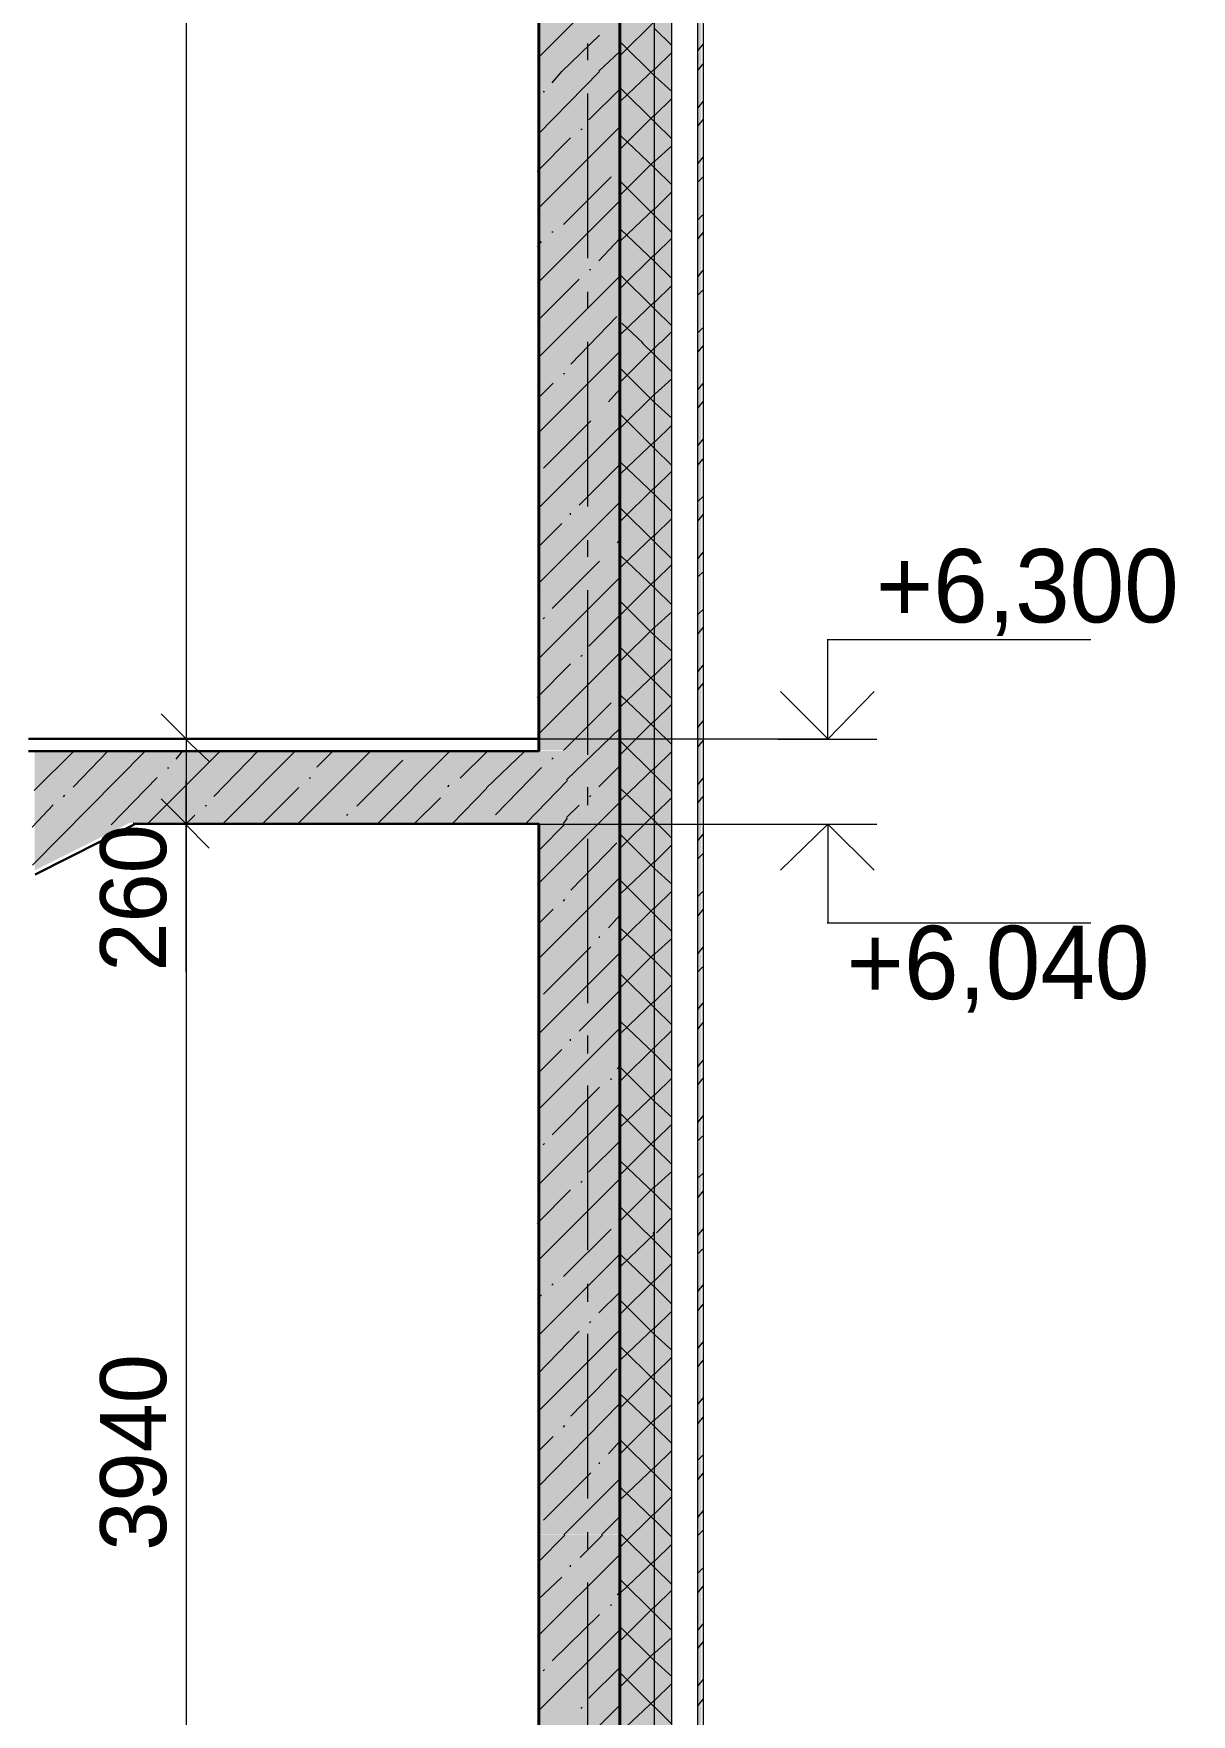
# Model space of a CAD drawing. Header units: millimetres. Extents: x -135211 to 49383, y -8033 to 228499.
# Drawn here: x -1630 to 1884, y 10180 to 15279 of the extents above; entities that cross this region are included whole.
import ezdxf

# ---------------------------------------------------------------- set-up
doc = ezdxf.new("R2010")
doc.units = ezdxf.units.MM
doc.layers.add('PDF _Геометрия', color=7, linetype='Continuous', true_color=0x1d1d1d)
doc.layers.add('PDF _Сплошная заливка', color=7, linetype='Continuous', true_color=0xffffff)
doc.layers.add('PDF _Текст', color=7, linetype='Continuous')

msp = doc.modelspace()

# ---------------------------------------------------------------- hatches: boundary and pattern name
at = {"layer": 'PDF _Сплошная заливка', "transparency": 33554559}
h = msp.add_hatch(color=256, dxfattribs=at)
h.paths.add_polyline_path([(396.5, 7114.7), (396.5, 20661.9), (386.2, 20661.9), (386.2, 7114.7)])
h.paths.add_polyline_path([(396.5, 7017.3), (386.2, 7017.3), (386.2, 6894.6), (396.5, 6894.6)])
for points in [[(-100.6, 13104.5), (-14.1, 13104.5), (-14.1, 12884.4), (-100.6, 12884.4), (-100.6, 10725.5), (146.8, 10725.5), (146.8, 15165), (-100.6, 15165)], [(-263.8, 12884.4), (-263.8, 13100.1), (-1626.6, 13100.1), (-1626.6, 12740.6), (-1339, 12884.4)]]:
    msp.add_hatch(color=256, dxfattribs=at).paths.add_polyline_path(points)
h = msp.add_hatch(color=256, dxfattribs=at)
h.paths.add_polyline_path([(-80645.6, 10962.5), (-80645.6, 10742.4), (-81547.2, 10742.4), (-81547.2, 10382.6), (-81543, 10382.6), (-81543, 10374.1), (-81538.8, 10374.1), (-81538.8, 10365.7), (-81534.5, 10365.7), (-81534.5, 10353), (-81530.3, 10353), (-81530.3, 10344.5), (-81526.1, 10344.5), (-81526.1, 10331.8), (-81521.8, 10331.8), (-81521.8, 10323.3), (-81517.6, 10323.3), (-81517.6, 10310.6), (-81513.4, 10310.6), (-81513.4, 10302.2), (-81509.1, 10302.2), (-81509.1, 10289.5), (-81504.9, 10289.5), (-81504.9, 10281), (-81500.7, 10281), (-81500.7, 10268.3), (-81496.4, 10268.3), (-81496.4, 10259.9), (-81492.2, 10259.9), (-81492.2, 10251.4), (-81488, 10251.4), (-81488, 10238.7), (-81483.7, 10238.7), (-81483.7, 10230.2), (-81479.5, 10230.2), (-81479.5, 10217.5), (-81475.3, 10217.5), (-81475.3, 10209.1), (-81471.1, 10209.1), (-81471.1, 10196.4), (-81466.8, 10196.4), (-81466.8, 10187.9), (-81462.6, 10187.9), (-81462.6, 10175.2), (-81458.4, 10175.2), (-81458.4, 10166.7), (-81454.1, 10166.7), (-81454.1, 10158.3), (-81428.7, 10166.7), (-81420.3, 10171), (-81407.6, 10175.2), (-81399.1, 10179.4), (-81386.4, 10183.7), (-81377.9, 10187.9), (-81365.2, 10192.1), (-81356.8, 10196.4), (-81344.1, 10200.6), (-81335.6, 10204.8), (-81322.9, 10209.1), (-81314.4, 10213.3), (-81301.7, 10217.5), (-81293.3, 10221.8), (-81280.6, 10226), (-81272.1, 10230.2), (-81259.4, 10234.5), (-81250.9, 10238.7), (-81238.2, 10242.9), (-81229.8, 10247.2), (-81217.1, 10251.4), (-81208.6, 10255.6), (-81195.9, 10259.9), (-81187.4, 10264.1), (-81174.7, 10268.3), (-81166.3, 10272.6), (-81153.6, 10276.8), (-81145.1, 10281), (-81132.4, 10285.2), (-81123.9, 10289.5), (-81111.2, 10293.7), (-81102.8, 10297.9), (-81090.1, 10302.2), (-81081.6, 10306.4), (-81068.9, 10310.6), (-81060.4, 10314.9), (-81047.7, 10319.1), (-81039.3, 10323.3), (-81026.6, 10327.6), (-81018.1, 10331.8), (-81005.4, 10336), (-80996.9, 10340.3), (-80984.2, 10344.5), (-80975.8, 10348.7), (-80950.4, 10357.2), (-80941.9, 10361.4), (-80929.2, 10365.7), (-80920.8, 10369.9), (-80908.1, 10374.1), (-80899.6, 10378.4), (-80886.9, 10382.6), (-80878.4, 10386.8), (-80865.7, 10391.1), (-80857.3, 10395.3), (-80844.6, 10399.5), (-80836.1, 10403.8), (-80823.4, 10408), (-80814.9, 10412.2), (-80802.2, 10416.5), (-80793.8, 10420.7), (-80781.1, 10424.9), (-80772.6, 10429.2), (-80759.9, 10433.4), (-80751.4, 10437.6), (-80738.7, 10441.9), (-80730.3, 10446.1), (-80717.6, 10450.3), (-80709.1, 10454.6), (-80696.4, 10458.8), (-80687.9, 10463), (-80675.2, 10467.3), (-80666.8, 10471.5), (-80654.1, 10475.7), (-80645.6, 10480), (-80632.9, 10484.2), (-80624.4, 10488.4), (-80611.7, 10492.7), (-80603.3, 10496.9), (-80590.6, 10501.1), (-80582.1, 10505.4), (-80569.4, 10509.6), (-80560.9, 10513.8), (-80548.2, 10518.1), (-80539.8, 10522.3), (-80527.1, 10526.5), (-80518.6, 10530.8), (-80505.9, 10535), (-80497.4, 10539.2), (-80472, 10547.7), (-80463.6, 10551.9), (-80450.9, 10556.2), (-80442.4, 10560.4), (-80429.7, 10564.6), (-80421.2, 10568.9), (-80408.6, 10573.1), (-80400.1, 10577.3), (-80387.4, 10581.6), (-80378.9, 10585.8), (-80366.2, 10590), (-80357.8, 10594.3), (-80345.1, 10598.5), (-80336.6, 10602.7), (-80323.9, 10607), (-80315.4, 10611.2), (-80302.7, 10615.4), (-80294.3, 10619.7), (-80281.6, 10623.9), (-80273.1, 10628.1), (-80260.4, 10632.4), (-80251.9, 10636.6), (-80239.2, 10640.8), (-80230.8, 10645.1), (-80218.1, 10649.3), (-80209.6, 10653.5), (-80196.9, 10657.8), (-80188.4, 10662), (-80175.7, 10666.2), (-80167.3, 10670.5), (-80154.6, 10674.7), (-80146.1, 10678.9), (-80133.4, 10683.2), (-80124.9, 10687.4), (-80112.2, 10691.6), (-80103.8, 10695.9), (-80091.1, 10700.1), (-80082.6, 10704.3), (-80069.9, 10708.6), (-80061.4, 10712.8), (-80048.7, 10717), (-80040.3, 10721.3), (-80027.6, 10725.5), (-79968.3, 10725.5), (-79968.3, 10962.5)])
h.paths.add_polyline_path([(-5237.7, 7131.6), (-5237.7, 6979.2), (-5538.2, 6979.2), (-5538.2, 6716.8), (-5796.5, 6716.8), (-5796.5, 6475.5), (-5550.9, 6475.5), (-5550.9, 6581.3), (-5538.2, 6585.5), (-4793.2, 6958.1), (-4784.8, 6958.1), (-4784.8, 6966.5), (-4810.2, 6991.9), (-4814.4, 6991.9), (-4814.4, 7000.4), (-4839.8, 7025.8), (-4844, 7025.8), (-4844, 7034.3), (-4869.4, 7059.7), (-4873.7, 7059.7), (-4873.7, 7068.1), (-4899.1, 7093.5), (-4903.3, 7093.5), (-4903.3, 7102), (-4932.9, 7131.6)])
h.paths.add_polyline_path([(-87846.1, 8223.7), (-87846.1, 7863.9), (-88739.2, 7863.9), (-88705.4, 7847), (-88701.1, 7842.8), (-88667.3, 7825.8), (-88663, 7821.6), (-88629.2, 7804.7), (-88624.9, 7800.4), (-88582.6, 7779.3), (-88578.4, 7775), (-88544.5, 7758.1), (-88540.3, 7753.9), (-88506.4, 7736.9), (-88502.2, 7732.7), (-88459.8, 7711.5), (-88455.6, 7707.3), (-88421.8, 7690.4), (-88417.5, 7686.1), (-88383.7, 7669.2), (-88379.4, 7665), (-88337.1, 7643.8), (-88332.9, 7639.6), (-88299, 7622.6), (-88294.8, 7618.4), (-88260.9, 7601.5), (-88256.7, 7597.3), (-88214.3, 7576.1), (-88210.1, 7571.9), (-88176.2, 7554.9), (-88172, 7550.7), (-88138.1, 7533.8), (-88133.9, 7529.5), (-88100, 7512.6), (-88095.8, 7508.4), (-88095.8, 7042.7), (-87596.3, 7042.7), (-87596.3, 7707.3), (-87587.8, 7711.5), (-87579.4, 7720), (-87570.9, 7724.2), (-87558.2, 7736.9), (-87549.7, 7741.2), (-87537, 7753.9), (-87528.6, 7758.1), (-87515.9, 7770.8), (-87507.4, 7775), (-87494.7, 7787.7), (-87486.2, 7792), (-87473.5, 7804.7), (-87465.1, 7808.9), (-87452.4, 7821.6), (-87443.9, 7825.8), (-87431.2, 7838.5), (-87422.7, 7842.8), (-87410, 7855.5), (-87401.6, 7859.7), (-87388.9, 7872.4), (-87380.4, 7876.6), (-87367.7, 7889.3), (-87359.3, 7893.6), (-87346.6, 7906.3), (-87338.1, 7910.5), (-87325.4, 7923.2), (-87316.9, 7927.4), (-87304.2, 7940.1), (-87295.8, 7944.4), (-87283.1, 7957.1), (-87274.6, 7961.3), (-87261.9, 7974), (-87253.4, 7978.2), (-87240.7, 7990.9), (-87232.3, 7995.2), (-87219.6, 8007.9), (-87211.1, 8012.1), (-87198.4, 8024.8), (-87189.9, 8029), (-87177.2, 8041.7), (-87168.8, 8046), (-87156.1, 8058.7), (-87147.6, 8062.9), (-87134.9, 8075.6), (-87126.4, 8079.8), (-87113.7, 8092.5), (-87105.3, 8096.8), (-87092.6, 8109.5), (-87084.1, 8113.7), (-87071.4, 8126.4), (-87062.9, 8130.6), (-87050.2, 8143.3), (-87041.8, 8147.5), (-87029.1, 8160.2), (-87020.6, 8164.5), (-87007.9, 8177.2), (-86999.4, 8181.4), (-86986.7, 8194.1), (-86978.3, 8198.3), (-86965.6, 8211), (-86957.1, 8215.3), (-86948.6, 8223.7)])
h.paths.add_polyline_path([(-263.8, 5616.2), (-263.8, 5396.1), (-14.1, 5396.1), (-14.1, 5616.2)])
h.paths.add_polyline_path([(-83346.3, 10022.8), (-83346.3, 9663), (-84247.9, 9663), (-84247.9, 9303.2), (-84243.7, 9303.2), (-84243.7, 9294.7), (-84239.5, 9294.7), (-84239.5, 9286.2), (-84235.2, 9286.2), (-84235.2, 9273.5), (-84231, 9273.5), (-84231, 9265.1), (-84226.8, 9265.1), (-84226.8, 9252.4), (-84222.5, 9252.4), (-84222.5, 9243.9), (-84218.3, 9243.9), (-84218.3, 9231.2), (-84214.1, 9231.2), (-84214.1, 9222.7), (-84209.8, 9222.7), (-84209.8, 9210.1), (-84205.6, 9210.1), (-84205.6, 9201.6), (-84201.4, 9201.6), (-84201.4, 9188.9), (-84197.1, 9188.9), (-84197.1, 9180.4), (-84192.9, 9180.4), (-84192.9, 9172), (-84188.7, 9172), (-84188.7, 9159.3), (-84184.4, 9159.3), (-84184.4, 9150.8), (-84180.2, 9150.8), (-84180.2, 9138.1), (-84176, 9138.1), (-84176, 9129.6), (-84171.7, 9129.6), (-84171.7, 9116.9), (-84167.5, 9116.9), (-84167.5, 9108.5), (-84163.3, 9108.5), (-84163.3, 9095.8), (-84159.1, 9095.8), (-84159.1, 9087.3), (-84154.8, 9087.3), (-84154.8, 9078.8), (-84142.1, 9083.1), (-84133.7, 9087.3), (-84121, 9091.5), (-84112.5, 9095.8), (-84099.8, 9100), (-84091.3, 9104.2), (-84078.6, 9108.5), (-84070.2, 9112.7), (-84057.5, 9116.9), (-84049, 9121.2), (-84036.3, 9125.4), (-84027.8, 9129.6), (-84015.1, 9133.9), (-84006.7, 9138.1), (-83994, 9142.3), (-83985.5, 9146.6), (-83972.8, 9150.8), (-83964.3, 9155), (-83951.6, 9159.3), (-83943.2, 9163.5), (-83930.5, 9167.7), (-83922, 9172), (-83909.3, 9176.2), (-83900.8, 9180.4), (-83888.1, 9184.7), (-83879.7, 9188.9), (-83867, 9193.1), (-83858.5, 9197.4), (-83845.8, 9201.6), (-83837.3, 9205.8), (-83824.6, 9210.1), (-83816.2, 9214.3), (-83803.5, 9218.5), (-83795, 9222.7), (-83782.3, 9227), (-83765.4, 9235.4), (-83752.7, 9239.7), (-83744.2, 9243.9), (-83731.5, 9248.1), (-83723, 9252.4), (-83710.3, 9256.6), (-83701.9, 9260.8), (-83689.2, 9265.1), (-83680.7, 9269.3), (-83668, 9273.5), (-83659.5, 9277.8), (-83646.8, 9282), (-83638.4, 9286.2), (-83625.7, 9290.5), (-83617.2, 9294.7), (-83604.5, 9298.9), (-83596.1, 9303.2), (-83583.4, 9307.4), (-83574.9, 9311.6), (-83562.2, 9315.9), (-83553.7, 9320.1), (-83541, 9324.3), (-83532.6, 9328.6), (-83519.9, 9332.8), (-83511.4, 9337), (-83498.7, 9341.3), (-83490.2, 9345.5), (-83477.5, 9349.7), (-83469.1, 9354), (-83456.4, 9358.2), (-83447.9, 9362.4), (-83435.2, 9366.7), (-83426.7, 9370.9), (-83414, 9375.1), (-83405.6, 9379.4), (-83397.1, 9379.4), (-83397.1, 8846), (-82897.6, 8846), (-82897.6, 9582.6), (-82872.2, 9591), (-82863.7, 9595.3), (-82851, 9599.5), (-82842.6, 9603.7), (-82829.9, 9608), (-82821.4, 9612.2), (-82808.7, 9616.4), (-82800.2, 9620.7), (-82787.5, 9624.9), (-82779.1, 9629.1), (-82766.4, 9633.4), (-82757.9, 9637.6), (-82745.2, 9641.8), (-82736.7, 9646.1), (-82724, 9650.3), (-82715.6, 9654.5), (-82702.9, 9658.8), (-82694.4, 9663), (-82681.7, 9667.2), (-82673.2, 9671.5), (-82660.5, 9675.7), (-82652.1, 9679.9), (-82639.4, 9684.2), (-82630.9, 9688.4), (-82618.2, 9692.6), (-82609.7, 9696.9), (-82597, 9701.1), (-82588.6, 9705.3), (-82575.9, 9709.6), (-82567.4, 9713.8), (-82554.7, 9718), (-82546.3, 9722.3), (-82533.6, 9726.5), (-82525.1, 9730.7), (-82512.4, 9735), (-82503.9, 9739.2), (-82491.2, 9743.4), (-82482.8, 9747.6), (-82470.1, 9751.9), (-82461.6, 9756.1), (-82448.9, 9760.3), (-82440.4, 9764.6), (-82427.7, 9768.8), (-82419.3, 9773), (-82406.6, 9777.3), (-82398.1, 9781.5), (-82385.4, 9785.7), (-82376.9, 9790), (-82364.2, 9794.2), (-82355.8, 9794.2), (-82355.8, 9806.9), (-82360, 9806.9), (-82360, 9819.6), (-82364.2, 9819.6), (-82364.2, 9828.1), (-82368.5, 9828.1), (-82368.5, 9840.8), (-82372.7, 9840.8), (-82372.7, 9849.2), (-82376.9, 9849.2), (-82376.9, 9861.9), (-82381.2, 9861.9), (-82381.2, 9870.4), (-82385.4, 9870.4), (-82385.4, 9883.1), (-82389.6, 9883.1), (-82389.6, 9895.8), (-82393.9, 9895.8), (-82393.9, 9904.3), (-82398.1, 9904.3), (-82398.1, 9917), (-82402.3, 9917), (-82402.3, 9925.4), (-82406.6, 9925.4), (-82406.6, 9938.1), (-82410.8, 9938.1), (-82410.8, 9946.6), (-82415, 9946.6), (-82415, 9959.3), (-82419.3, 9959.3), (-82419.3, 9972), (-82423.5, 9972), (-82423.5, 9980.5), (-82427.7, 9980.5), (-82427.7, 9993.2), (-82432, 9993.2), (-82432, 10001.6), (-82436.2, 10001.6), (-82436.2, 10014.3), (-82440.4, 10014.3), (-82440.4, 10022.8)])
h.paths.add_polyline_path([(-4568.9, 3770.6), (-4568.9, 3601.2), (-4848.3, 3601.2), (-4848.3, 3279.5), (-4602.7, 3279.5), (-4602.7, 3385.3), (-4577.3, 3398), (-4573.1, 3402.3), (-4556.2, 3410.7), (-4551.9, 3415), (-4535, 3423.4), (-4530.8, 3427.7), (-4513.8, 3436.1), (-4509.6, 3440.4), (-4492.7, 3448.8), (-4488.4, 3453.1), (-4471.5, 3461.5), (-4467.3, 3465.8), (-4450.3, 3474.2), (-4446.1, 3478.5), (-4429.2, 3486.9), (-4424.9, 3491.2), (-4408, 3499.6), (-4403.8, 3503.9), (-4386.8, 3512.3), (-4382.6, 3516.6), (-4365.7, 3525), (-4361.5, 3529.3), (-4344.5, 3537.7), (-4340.3, 3542), (-4323.4, 3550.4), (-4319.1, 3554.7), (-4302.2, 3563.1), (-4298, 3567.4), (-4281, 3575.8), (-4276.8, 3580.1), (-4259.9, 3588.5), (-4255.6, 3592.8), (-4238.7, 3601.2), (-4234.5, 3605.5), (-4217.5, 3613.9), (-4213.3, 3618.2), (-4196.4, 3626.6), (-4192.1, 3630.9), (-4175.2, 3639.3), (-4171, 3647.8), (-4192.1, 3669), (-4196.4, 3669), (-4196.4, 3677.4), (-4221.8, 3702.8), (-4226, 3702.8), (-4226, 3711.3), (-4251.4, 3736.7), (-4255.6, 3736.7), (-4255.6, 3745.2), (-4281, 3770.6)])
h.paths.add_polyline_path([(-5237.7, 11330.8), (-5237.7, 11178.4), (-5538.2, 11178.4), (-5538.2, 10962.5), (-5796.5, 10962.5), (-5796.5, 10725.5), (-5550.9, 10725.5), (-5550.9, 10780.5), (-5538.2, 10784.8), (-4793.2, 11157.3), (-4784.8, 11157.3), (-4784.8, 11165.7), (-4810.2, 11191.1), (-4814.4, 11191.1), (-4814.4, 11199.6), (-4839.8, 11225), (-4844, 11225), (-4844, 11233.5), (-4869.4, 11258.9), (-4873.7, 11258.9), (-4873.7, 11267.3), (-4899.1, 11292.7), (-4903.3, 11292.7), (-4903.3, 11301.2), (-4932.9, 11330.8)])
h.paths.add_polyline_path([(-79807.5, 6149.5), (-79807.5, 5772.8), (-79557.7, 5772.8), (-79557.7, 6149.5)])
h.paths.add_polyline_path([(-14.1, 12884.4), (-14.1, 13102), (-263.8, 13102), (-263.8, 12884.4)])
h.paths.add_polyline_path([(-263.8, 8905.3), (-263.8, 8685.1), (-14.1, 8685.1), (-14.1, 8905.3)])
h.paths.add_polyline_path([(-90546.8, 6716.8), (-90913.4, 6716.8), (-90913.4, 6475.5), (-90673.7, 6479.7), (-90661, 6484), (-90652.6, 6488.2), (-90639.9, 6492.4), (-90631.4, 6496.7), (-90618.7, 6500.9), (-90610.2, 6505.1), (-90597.5, 6509.4), (-90589.1, 6513.6), (-90576.4, 6517.8), (-90567.9, 6522.1), (-90555.2, 6526.3), (-90546.8, 6530.5), (-90534.1, 6534.7), (-90525.6, 6539), (-90512.9, 6543.2), (-90504.4, 6547.4), (-90491.7, 6551.7), (-90483.3, 6555.9), (-90470.6, 6560.1), (-90462.1, 6564.4), (-90449.4, 6568.6), (-90440.9, 6572.8), (-90428.2, 6577.1), (-90419.8, 6581.3), (-90407.1, 6585.5), (-90398.6, 6589.8), (-90385.9, 6594), (-90377.4, 6598.2), (-90364.7, 6602.5), (-90356.3, 6606.7), (-90343.6, 6610.9), (-90335.1, 6615.2), (-90322.4, 6619.4), (-90313.9, 6623.6), (-90301.2, 6627.9), (-90292.8, 6632.1), (-90280.1, 6636.3), (-90271.6, 6640.6), (-90258.9, 6644.8), (-90250.4, 6649), (-90237.7, 6653.3), (-90229.3, 6657.5), (-90216.6, 6661.7), (-90208.1, 6666), (-90195.4, 6670.2), (-90186.9, 6674.4), (-90174.2, 6678.7), (-90165.8, 6682.9), (-90153.1, 6687.1), (-90144.6, 6691.4), (-90131.9, 6695.6), (-90123.4, 6699.8), (-90110.7, 6704.1), (-90102.3, 6708.3), (-90089.6, 6712.5), (-90081.1, 6716.8), (-90068.4, 6721), (-90059.9, 6725.2), (-90047.3, 6729.5), (-90038.8, 6733.7), (-90026.1, 6737.9), (-90017.6, 6742.2), (-90004.9, 6746.4), (-89996.5, 6750.6), (-89983.8, 6754.9), (-89975.3, 6759.1), (-89962.6, 6763.3), (-89954.1, 6767.6), (-89941.4, 6771.8), (-89933, 6776), (-89920.3, 6780.3), (-89911.8, 6784.5), (-89899.1, 6788.7), (-89890.6, 6788.7), (-89890.6, 6797.2), (-89894.9, 6797.2), (-89894.9, 6805.7), (-89899.1, 6805.7), (-89899.1, 6814.1), (-89903.3, 6818.4), (-89907.6, 6818.4), (-89907.6, 6826.8), (-89911.8, 6826.8), (-89911.8, 6835.3), (-89916, 6839.5), (-89920.3, 6839.5), (-89920.3, 6848), (-89924.5, 6848), (-89924.5, 6856.5), (-89928.7, 6856.5), (-89928.7, 6864.9), (-89933, 6869.2), (-89937.2, 6869.2), (-89937.2, 6877.6), (-89941.4, 6877.6), (-89941.4, 6886.1), (-89945.7, 6890.3), (-89949.9, 6890.3), (-89949.9, 6898.8), (-89954.1, 6898.8), (-89954.1, 6907.3), (-89958.4, 6907.3), (-89958.4, 6915.7), (-89962.6, 6920), (-89966.8, 6920), (-89966.8, 6928.4), (-89971.1, 6928.4), (-89971.1, 6936.9), (-89975.3, 6941.1), (-89979.5, 6941.1), (-89979.5, 6949.6), (-89983.8, 6949.6), (-89983.8, 6958.1), (-89988, 6958.1), (-89988, 6966.5), (-89992.2, 6970.8), (-89996.5, 6970.8), (-89996.5, 6979.2), (-90000.7, 6979.2), (-90000.7, 6987.7), (-90004.9, 6991.9), (-90009.2, 6991.9), (-90009.2, 7000.4), (-90013.4, 7000.4), (-90013.4, 7008.9), (-90017.6, 7008.9), (-90017.6, 7017.3), (-90021.9, 7021.6), (-90026.1, 7021.6), (-90026.1, 7030), (-90030.3, 7030), (-90030.3, 7038.5), (-90034.6, 7042.7), (-90038.8, 7042.7), (-90038.8, 7051.2), (-90043, 7051.2), (-90043, 7059.7), (-90047.3, 7059.7), (-90047.3, 7068.1), (-90051.5, 7072.3), (-90055.7, 7072.3), (-90055.7, 7080.8), (-90059.9, 7080.8), (-90059.9, 7089.3), (-90064.2, 7093.5), (-90068.4, 7093.5), (-90068.4, 7102), (-90072.6, 7102), (-90072.6, 7110.4), (-90076.9, 7110.4), (-90076.9, 7118.9), (-90081.1, 7123.1), (-90085.3, 7123.1), (-90085.3, 7131.6), (-90089.6, 7131.6), (-90089.6, 7140.1), (-90093.8, 7144.3), (-90546.8, 7144.3)])
h = msp.add_hatch(color=256, dxfattribs=at)
h.paths.add_polyline_path([(-100.6, 8905.3), (-14.1, 8905.3), (-14.1, 8685.1), (-100.6, 8685.1), (-100.6, 7114.7), (146.8, 7114.7), (146.8, 10724.4), (-100.6, 10724.4)])
h.paths.add_polyline_path([(146.8, 7017.3), (-100.6, 7017.3), (-100.6, 6475.5), (146.8, 6475.5)])

# ---------------------------------------------------------------- linework, layer by layer
at = {"layer": 'PDF _Геометрия', "color": 7, "lineweight": 9}
for points in [[(385.9, 7111.4), (385.9, 20662.1), (114.6, 20662.1)], [(403.4, 7111.1), (403.4, 20661.9), (386.2, 20661.9)], [(149, 20562.2), (149, 18543), (149, 15842.3), (149, 14343.7)], [(152.7, 7242.9), (254.3, 7242.9), (254.3, 10142.7), (254.3, 11641.2), (254.3, 14342.1), (254.3, 15840.6), (254.3, 18541.4), (254.3, 20560.7), (152.7, 20560.7)], [(256.1, 7241.9), (306.9, 7241.9), (306.9, 10141.7), (306.9, 11640.3), (306.9, 14341.1), (306.9, 15839.8), (306.9, 18540.6), (306.9, 20559.9), (256.1, 20559.9)], [(305.6, 7242.7), (385.9, 7242.7), (385.9, 10142.4), (305.6, 10142.4), (385.9, 10142.4), (385.9, 11641), (385.9, 14341.8), (385.9, 15840.5), (385.9, 18541.3), (385.9, 20560.5), (305.6, 20560.5)], [(-1167.1, 19480.8), (-1167.1, 19121), (-1167.1, 13139.3), (-1167.1, 12881.1), (-1167.1, 8939.9), (-1167.1, 8681.7), (-1167.1, 5650.6), (-1167.1, 5392.4), (-1167.1, 3322.4)], [(52.5, 15198.5), (52.5, 15249.2)], [(52.5, 14597.3), (52.5, 15096.9)], [(52.5, 14444.9), (52.5, 14495.7)], [(52.5, 13843.8), (52.5, 14343.3)], [(52.5, 13691.4), (52.5, 13742.3)], [(52.5, 13090.4), (52.5, 13589.9)], [(-595.3, 13139.1), (780.7, 13139.1), (780.7, 13439.6)], [(778.7, 13440.4), (1579.1, 13440.4)], [(-1167.1, 13139.3), (-1285.4, 13139.3)], [(-1168, 13139.6), (-1061.8, 13139.6)], [(-910, 13139.9), (-596.8, 13139.9)], [(629.5, 13138.6), (929.9, 13138.6)], [(-1167.1, 12432.3), (-1167.1, 12876.8), (-1167.1, 13012.3)], [(52.5, 12938), (52.5, 12993)], [(-1167.1, 12881.1), (-1285.4, 12881.1)], [(-1168, 12881.3), (-1061.8, 12881.3)], [(-701.9, 12883.3), (-210.8, 12883.3)], [(-205.7, 12880.8), (780.7, 12880.8), (780.7, 12580.3)], [(629.5, 12880.3), (929.9, 12880.3)], [(52.5, 12336.8), (52.5, 12836.3)], [(778.7, 12581.1), (1579.1, 12581.1)], [(52.5, 12184.4), (52.5, 12239.4)], [(52.5, 11587.5), (52.5, 12087.1)], [(149, 11643), (149, 10144.4), (149, 7244.8), (149, 7113.6)], [(52.5, 11430.9), (52.5, 11486)], [(52.5, 10834.1), (52.5, 11333.6)], [(52.5, 10681.7), (52.5, 10732.5)], [(52.5, 10080.6), (52.5, 10580.1)]]:
    msp.add_lwpolyline(points, dxfattribs=at)
at = {"layer": 'PDF _Геометрия', "color": 7, "lineweight": 40}
for points in [[(149, 11643), (149, 14343.7), (149, 15165), (149, 19122.9), (149, 19364.2), (149, 20562.2), (-100.6, 20562.2)], [(-2298.3, 19121.2), (-96.7, 19121.2), (-96.7, 15163.1), (-96.7, 13101.5)], [(149, 14343.7), (149, 11643), (149, 10724.4), (149, 7113.6)], [(-96.7, 12881.4), (-96.7, 10722.4), (-96.7, 8902.1)]]:
    msp.add_lwpolyline(points, dxfattribs=at)
at = {"layer": 'PDF _Геометрия', "lineweight": 9}
for points in [[(-100.6, 15203.1), (149, 15452.9)], [(152.7, 15214.1), (254.3, 15315.7)], [(-26.9, 15164), (87.6, 15274.1)], [(254.3, 15150.6), (152.7, 15252.2)], [(306.9, 15242.9), (256.1, 15293.7)], [(386.2, 15226.3), (403.4, 15247.5)], [(85.2, 15165), (149, 15224.3)], [(256.1, 15170.9), (306.9, 15221.7)], [(-98.9, 14973.5), (87.6, 15164)], [(-55.9, 15130), (-26.5, 15163.9)], [(152.7, 15074.4), (254.3, 15171.7)], [(306.9, 15103.2), (256.1, 15149.8)], [(386.2, 15167), (403.4, 15188.2)], [(-83.2, 15103.6), (-79.1, 15103.6)], [(55.7, 15016.8), (149, 15110)], [(254.3, 15010.9), (152.7, 15112.5)], [(256.1, 15031.2), (306.9, 15082)], [(386.2, 15052.8), (403.4, 15073.9)], [(-100.6, 14745.9), (149, 14995.7)], [(152.7, 14930.4), (254.3, 15032)], [(306.9, 14959.2), (256.1, 15010)], [(386.2, 14997.7), (403.4, 15018.9)], [(-101.5, 14860.7), (-0.2, 14962.2)], [(30.8, 14989.4), (34.9, 14989.4)], [(254.3, 14871.2), (152.7, 14968.6)], [(152.7, 14790.8), (254.3, 14892.4)], [(256.1, 14891.5), (306.9, 14938.1)], [(386.2, 14883.4), (403.4, 14904.6)], [(-21.3, 14700.1), (122.7, 14844.1)], [(144.9, 14875.2), (149, 14875.2)], [(306.9, 14819.6), (256.1, 14870.4)], [(386.2, 14828.4), (403.4, 14845.3)], [(254.3, 14727.3), (152.7, 14828.8)], [(256.1, 14747.6), (306.9, 14798.4)], [(-100.6, 14521.6), (149, 14771.3)], [(152.7, 14651.1), (254.3, 14748.4)], [(306.9, 14675.6), (256.1, 14726.4)], [(386.2, 14714.1), (403.4, 14731)], [(-101, 14631.5), (-87.9, 14648.4)], [(-56.9, 14677.5), (-52.8, 14677.5)], [(85.2, 14589.2), (149, 14657)], [(254.3, 14587.5), (152.7, 14685)], [(256.1, 14607.8), (306.9, 14658.7)], [(386.2, 14654.8), (403.4, 14676)], [(152.7, 14507.1), (254.3, 14608.7)], [(306.9, 14535.9), (256.1, 14586.7)], [(-100.6, 14293), (149, 14542.7)], [(-100.6, 14407.3), (26.1, 14534.3)], [(57.2, 14563.4), (61.2, 14563.4)], [(254.3, 14443.7), (152.7, 14545.2)], [(386.2, 14540.6), (403.4, 14561.7)], [(256.1, 14463.9), (306.9, 14514.7)], [(386.2, 14485.5), (403.4, 14502.4)], [(152.7, 14367.4), (254.3, 14464.8)], [(306.9, 14392), (256.1, 14442.8)], [(0.3, 14276.2), (140.2, 14420.1)], [(219.2, 14340.6), (155.3, 14399.9)], [(386.2, 14371.2), (403.4, 14388.2)], [(254.3, 14303.9), (215.8, 14342.1)], [(254.6, 14324.9), (271.8, 14341.7)], [(273.3, 14341.1), (306.9, 14375.1)], [(386.2, 14311.9), (403.4, 14333.1)], [(-100.6, 14064.4), (149, 14314.1)], [(152.7, 14223.5), (254.3, 14325.1)], [(306.9, 14252.3), (256.1, 14303.1)], [(-21.8, 14247.5), (-17.7, 14247.5)], [(254.3, 14160), (152.7, 14261.6)], [(256.1, 14184.5), (306.9, 14231.1)], [(-95.3, 14176), (-52.8, 14218.3)], [(115.4, 14161.7), (149, 14199.8)], [(152.7, 14083.8), (254.3, 14185.4)], [(386.2, 14197.7), (403.4, 14218.8)], [(87.6, 14135.4), (87.6, 14135.4)], [(306.9, 14112.6), (256.1, 14159.1)], [(386.2, 14142.6), (403.4, 14163.7)], [(-100.6, 13835.8), (149, 14085.5)], [(-82.7, 13960.2), (61.2, 14104.2)], [(254.3, 14020.3), (152.7, 14121.9)], [(256.1, 14040.6), (306.9, 14091.4)], [(152.7, 13944.1), (254.3, 14041.5)], [(386.2, 14028.3), (403.4, 14049.5)], [(254.3, 13880.6), (152.7, 13977.9)], [(306.9, 13968.6), (256.1, 14019.5)], [(386.2, 13969.1), (403.4, 13990.2)], [(26.3, 13848.5), (149, 13971.2)], [(256.1, 13901), (306.9, 13951.7)], [(152.7, 13800.2), (254.3, 13901.8)], [(306.9, 13829), (256.1, 13879.7)], [(386.2, 13859), (403.4, 13875.9)], [(-100.6, 13607.2), (149, 13856.9)], [(-0.2, 13819.3), (-0.2, 13823.5)], [(254.3, 13736.7), (152.7, 13838.3)], [(386.2, 13799.7), (403.4, 13820.9)], [(-98.4, 13720.4), (-26.5, 13792.3)], [(256.1, 13757), (306.9, 13807.8)], [(140.8, 13734.2), (149, 13742.6)], [(152.7, 13660.5), (254.3, 13757.9)], [(306.9, 13685), (256.1, 13735.8)], [(-56.4, 13534.3), (87.6, 13678.2)], [(122.7, 13705.3), (122.7, 13705.3)], [(254.3, 13597), (152.7, 13694.3)], [(256.1, 13617.3), (306.9, 13668.1)], [(386.2, 13685.4), (403.4, 13706.6)], [(-100.6, 13378.5), (149, 13628.3)], [(152.7, 13516.6), (254.3, 13618.2)], [(386.2, 13630.4), (403.4, 13647.3)], [(306.9, 13545.3), (256.1, 13596.1)], [(55.7, 13420.9), (149, 13514)], [(254.3, 13453), (152.7, 13554.6)], [(256.1, 13477.6), (306.9, 13524.2)], [(386.2, 13516.1), (403.4, 13533)], [(-83.2, 13503.4), (-79.1, 13507.6)], [(152.7, 13376.9), (254.3, 13478.5)], [(386.2, 13456.8), (403.4, 13478)], [(254.3, 13313.3), (152.7, 13415)], [(306.9, 13405.6), (256.1, 13452.2)], [(-101.5, 13264.8), (-0.2, 13366.4)], [(-100.6, 13150), (149, 13399.7)], [(30.8, 13389.2), (34.9, 13393.4)], [(256.1, 13333.6), (306.9, 13384.4)], [(386.2, 13342.5), (403.4, 13363.7)], [(152.7, 13237.2), (254.3, 13334.5)], [(306.9, 13261.7), (256.1, 13312.5)], [(144.9, 13279.2), (149, 13279.2)], [(254.3, 13173.7), (152.7, 13271)], [(386.2, 13287.5), (403.4, 13308.6)], [(-21.3, 13104.1), (122.7, 13248)], [(256.1, 13194), (306.9, 13244.8)], [(-12.2, 13014.6), (149, 13171.1)], [(152.7, 13093.2), (254.3, 13194.9)], [(306.9, 13122), (256.1, 13172.8)], [(386.2, 13173.2), (403.4, 13194.4)], [(254.3, 13029.7), (152.7, 13131.3)], [(386.2, 13113.9), (403.4, 13135.1)], [(-1633.1, 12756.2), (-1290, 13103.3)], [(-1628.1, 12982.4), (-1509.3, 13100.9)], [(-1509.9, 12993.1), (-1404, 13103.1)], [(-1282.4, 12883.4), (-1061.8, 13103.5)], [(-1197, 13078), (-1175.9, 13103.4)], [(-1083.3, 12963.9), (-947.8, 13103.6)], [(-1053.8, 12883.6), (-833.7, 13103.7)], [(-826, 12883.8), (-605.6, 13104)], [(-770, 13053), (-719.6, 13103.8)], [(-649.1, 12935.2), (-509.1, 13074.9)], [(-588.7, 12879.8), (-368.7, 13100)], [(-335.4, 13019.7), (-254.6, 13100.1)], [(-254.9, 12990.1), (-140.6, 13100.3)], [(-56.9, 13077.4), (-52.8, 13081.6)], [(85.2, 12993.4), (149, 13056.9)], [(256.1, 13050), (306.9, 13100.8)], [(-1394.9, 12878.3), (-1254.9, 13022.3)], [(-1223.8, 13051.3), (-1219.8, 13051.3)], [(-793.9, 13020.5), (-789.8, 13020.5)], [(-227.6, 12908.7), (-87.9, 13052.6)], [(-135.6, 12881.9), (-9, 13013.1)], [(152.7, 12953.6), (254.3, 13050.9)], [(306.9, 12978.1), (256.1, 13028.8)], [(386.2, 12999.6), (403.4, 13020.7)], [(-1539.7, 12963.7), (-1535.6, 12967.9)], [(-935.4, 12881.4), (-824.9, 12991.5)], [(-475.7, 12880.3), (-395, 12960.7)], [(-372.8, 12993.9), (-368.7, 12998.2)], [(-360.7, 12880), (-254.6, 12990)], [(57.2, 12963.2), (61.2, 12967.4)], [(254.3, 12890), (152.7, 12987.4)], [(256.1, 12910.3), (306.9, 12961.1)], [(386.2, 12944.6), (403.4, 12965.7)], [(-1634.5, 12871.1), (-1570.7, 12938.9)], [(-1165.9, 12882.7), (-1140.8, 12908.1)], [(-1109.8, 12937.1), (-1105.7, 12937.1)], [(-679.8, 12906.4), (-675.8, 12910.6)], [(-100.6, 12697), (149, 12946.8)], [(-12.3, 12900.2), (26.1, 12938.4)], [(152.7, 12809.6), (254.3, 12911.2)], [(-1421.6, 12851.7), (-1421.6, 12851.7)], [(-93.7, 12803.9), (-17.7, 12880)], [(-22, 12881.9), (-9, 12898.8)], [(306.9, 12838.3), (256.1, 12889.2)], [(386.2, 12830.2), (403.4, 12851.5)], [(-1447.9, 12820.5), (-1447.9, 12820.5)], [(0.3, 12680.3), (140.2, 12824.2)], [(254.3, 12746.1), (152.7, 12847.7)], [(256.1, 12766.4), (306.9, 12817.2)], [(152.7, 12669.9), (254.3, 12767.3)], [(386.2, 12775.2), (403.4, 12792.2)], [(-100.6, 12468.4), (149, 12718.2)], [(254.3, 12606.4), (152.7, 12708)], [(306.9, 12698.7), (256.1, 12745.2)], [(-21.8, 12647.2), (-17.7, 12651.5)], [(256.1, 12626.7), (306.9, 12677.5)], [(386.2, 12661), (403.4, 12677.9)], [(-95.3, 12580), (-52.8, 12622.4)], [(115.4, 12565.8), (149, 12603.9)], [(152.7, 12526), (254.3, 12627.5)], [(306.9, 12554.8), (256.1, 12605.5)], [(386.2, 12601.7), (403.4, 12622.9)], [(254.3, 12466.7), (152.7, 12564.1)], [(-82.7, 12364.3), (61.2, 12508.2)], [(87.6, 12535.2), (87.6, 12539.4)], [(256.1, 12487), (306.9, 12533.5)], [(386.2, 12487.4), (403.4, 12508.6)], [(-100.6, 12239.9), (149, 12489.6)], [(152.7, 12386.2), (254.3, 12487.8)], [(306.9, 12415), (256.1, 12465.8)], [(386.2, 12432.4), (403.4, 12449.3)], [(254.3, 12322.8), (152.7, 12424.4)], [(256.1, 12343.1), (306.9, 12393.9)], [(26.3, 12252.5), (149, 12375.3)], [(152.7, 12246.5), (254.3, 12343.9)], [(306.9, 12271.1), (256.1, 12321.9)], [(386.2, 12318.1), (403.4, 12339.2)], [(-100.6, 12011.3), (149, 12261.1)], [(254.3, 12183.1), (152.7, 12280.4)], [(256.1, 12203.4), (306.9, 12254.1)], [(386.2, 12258.8), (403.4, 12280)], [(-98.4, 12124.5), (-26.5, 12196.5)], [(-0.2, 12223.4), (-0.2, 12227.6)], [(152.7, 12102.6), (254.3, 12204.2)], [(140.8, 12138.2), (149, 12146.8)], [(254.3, 12039.1), (152.7, 12140.8)], [(306.9, 12131.4), (256.1, 12182.2)], [(386.2, 12144.5), (403.4, 12165.6)], [(122.7, 12105.1), (122.7, 12109.2)], [(256.1, 12059.4), (306.9, 12110.2)], [(386.2, 12089.5), (403.4, 12110.6)], [(-56.4, 11938.3), (87.6, 12082.2)], [(152.7, 11962.9), (254.3, 12060.3)], [(306.9, 11991.7), (256.1, 12038.2)], [(-100.6, 11782.7), (149, 12032.5)], [(254.3, 11899.5), (152.7, 12001.1)], [(386.2, 11975.1), (403.4, 11996.4)], [(256.1, 11919.7), (306.9, 11970.6)], [(386.2, 11920.1), (403.4, 11937.1)], [(-83.2, 11907.4), (-79.1, 11911.7)], [(55.7, 11825.1), (149, 11918.2)], [(152.7, 11819), (254.3, 11920.6)], [(306.9, 11847.8), (256.1, 11898.6)], [(254.3, 11759.8), (152.7, 11857.1)], [(-100.6, 11554.1), (149, 11803.9)], [(30.8, 11793.3), (34.9, 11797.4)], [(152.7, 11679.3), (254.3, 11780.9)], [(256.1, 11780), (306.9, 11826.6)], [(386.2, 11805.9), (403.4, 11822.8)], [(-101.5, 11668.9), (-0.2, 11770.5)], [(306.9, 11708), (256.1, 11758.8)], [(386.2, 11746.6), (403.4, 11767.8)], [(144.9, 11679), (149, 11683.3)], [(227.9, 11641.6), (151.8, 11717.9)], [(260.2, 11640.3), (306.9, 11686.9)], [(-21.3, 11508.1), (122.7, 11652.1)], [(152.7, 11539.6), (254.3, 11637)], [(254.3, 11615.8), (228.9, 11641.2)], [(250.2, 11639), (254.3, 11643.3)], [(386.2, 11632.3), (403.4, 11653.4)], [(306.9, 11564.1), (256.1, 11614.9)], [(386.2, 11577.3), (403.4, 11594.1)], [(-100.6, 11325.5), (149, 11575.3)], [(254.3, 11476.1), (152.7, 11573.5)], [(256.1, 11496.4), (306.9, 11547.2)], [(-56.9, 11481.5), (-52.8, 11485.7)], [(152.7, 11395.7), (254.3, 11497.3)], [(306.9, 11424.5), (256.1, 11475.2)], [(386.2, 11462.9), (403.4, 11484.1)], [(-101, 11439.8), (-87.9, 11452.4)], [(85.2, 11397.5), (149, 11461)], [(254.3, 11332.2), (152.7, 11433.8)], [(386.2, 11403.6), (403.4, 11424.9)], [(57.2, 11367.3), (61.2, 11371.5)], [(256.1, 11352.5), (306.9, 11403.2)], [(-100.6, 11096.9), (149, 11346.7)], [(-100.6, 11211.3), (26.1, 11342.5)], [(152.7, 11256), (254.3, 11353.3)], [(306.9, 11284.7), (256.1, 11331.3)], [(254.3, 11192.5), (152.7, 11294.1)], [(386.2, 11289.4), (403.4, 11310.5)], [(0.3, 11084.3), (140.2, 11228.3)], [(256.1, 11212.7), (306.9, 11263.6)], [(386.2, 11234.4), (403.4, 11255.5)], [(152.7, 11112), (254.3, 11213.6)], [(306.9, 11140.8), (256.1, 11191.6)], [(-100.6, 10868.3), (149, 11122.3)], [(254.3, 11052.8), (152.7, 11150.2)], [(256.1, 11073.1), (306.9, 11119.6)], [(386.2, 11120), (403.4, 11141.2)], [(152.7, 10972.3), (254.3, 11074)], [(386.2, 11060.8), (403.4, 11081.9)], [(-95.3, 10979.9), (-52.8, 11022.2)], [(-21.8, 11051.2), (-17.7, 11055.5)], [(306.9, 11001.1), (256.1, 11051.9)], [(115.4, 10969.9), (149, 11008)], [(254.3, 10908.9), (152.7, 11010.4)], [(256.1, 10929.1), (306.9, 10979.9)], [(386.2, 10950.7), (403.4, 10967.6)], [(87.6, 10939.2), (87.6, 10943.5)], [(152.7, 10832.7), (254.3, 10930)], [(386.2, 10891.4), (403.4, 10912.6)], [(-82.7, 10768.3), (61.2, 10912.3)], [(-20.4, 10724.4), (149, 10893.7)], [(254.3, 10769.1), (152.7, 10866.6)], [(306.9, 10857.1), (256.1, 10907.9)], [(256.1, 10789.4), (306.9, 10840.2)], [(94.2, 10724.4), (149, 10779.4)], [(152.7, 10688.7), (254.3, 10790.3)], [(306.9, 10717.5), (256.1, 10768.3)], [(386.2, 10777.1), (403.4, 10798.3)], [(-97.8, 10642.7), (-17.7, 10723.2)], [(28.5, 10655.5), (96.3, 10723.2)], [(254.3, 10625.3), (152.7, 10726.8)], [(386.2, 10722.1), (403.4, 10739)], [(-100.6, 10415.4), (149, 10665.1)], [(256.1, 10645.5), (306.9, 10696.3)], [(-0.2, 10627.5), (-0.2, 10631.8)], [(152.7, 10549), (254.3, 10646.4)], [(306.9, 10573.5), (256.1, 10624.4)], [(386.2, 10607.8), (403.4, 10624.8)], [(-98.4, 10528.5), (-26.5, 10596.2)], [(254.3, 10485.5), (152.7, 10587.1)], [(256.1, 10505.8), (306.9, 10556.6)], [(386.2, 10548.5), (403.4, 10569.7)], [(122.7, 10509), (122.7, 10513.3)], [(140.8, 10542.4), (149, 10550.8)], [(152.7, 10405.1), (254.3, 10506.7)], [(-56.4, 10342.4), (87.6, 10482.1)], [(306.9, 10433.8), (256.1, 10484.6)], [(386.2, 10434.3), (403.4, 10455.4)], [(-100.6, 10186.8), (149, 10436.5)], [(254.3, 10341.6), (152.7, 10443.2)], [(256.1, 10366.1), (306.9, 10412.7)], [(152.7, 10265.4), (254.3, 10367)], [(386.2, 10379.2), (403.4, 10400.4)], [(-83.2, 10311.4), (-79.1, 10315.7)], [(55.7, 10229.1), (149, 10322.2)], [(254.3, 10201.9), (152.7, 10303.5)], [(306.9, 10294.1), (256.1, 10340.7)], [(256.1, 10222.2), (306.9, 10273)], [(386.2, 10264.9), (403.4, 10286.1)], [(-100.6, 9958.2), (149, 10207.9)], [(30.8, 10197.3), (34.9, 10201.6)], [(169.9, 10142.7), (254.3, 10223.1)], [(306.9, 10150.2), (256.1, 10201)], [(386.2, 10205.7), (403.4, 10226.8)]]:
    msp.add_lwpolyline(points, dxfattribs=at)
at = {"layer": 'PDF _Геометрия', "color": 7, "lineweight": 18}
for points in [[(780.7, 13139.1), (636.9, 13283)], [(781.2, 13138.7), (921.1, 13282.7)], [(-1167.1, 13139.3), (-1243.3, 13215.5)], [(-1173.1, 13142.1), (-1096.9, 13070.3)], [(-1167.1, 12881.1), (-1243.3, 12957.3)], [(-1173.1, 12884), (-1096.9, 12807.7)], [(780.7, 12880.8), (636.9, 12741.1)], [(781.2, 12880.5), (921.1, 12740.8)]]:
    msp.add_lwpolyline(points, dxfattribs=at)
at = {"layer": 'PDF _Геометрия', "color": 7, "lineweight": 30}
for points in [[(-257.6, 13101.5), (-96.7, 13101.5), (-96.7, 13139.6), (-1645.8, 13139.6)], [(-1645.8, 13101.5), (-96.7, 13101.5), (-1629.5, 13101.5)], [(-1625.2, 12727.3), (-1325.1, 12879.7)], [(-1328.2, 12881.4), (-96.7, 12881.4), (-257.6, 12881.4)]]:
    msp.add_lwpolyline(points, dxfattribs=at)
at = {"layer": 'PDF _Сплошная заливка', "lineweight": 9, "transparency": 33554559}
for points in [[(-100.6, 19122.9), (149, 19122.9), (-100.6, 15165), (149, 15165)], [(152.7, 15840.6), (254.3, 15840.6), (152.7, 14342.1), (254.3, 14342.1)], [(256.1, 15839.8), (306.9, 15839.8), (256.1, 14341.1), (306.9, 14341.1)], [(152.7, 14342.1), (254.3, 14342.1), (152.7, 11641.2), (254.3, 11641.2)], [(256.1, 14341.1), (306.9, 14341.1), (256.1, 11640.3), (306.9, 11640.3)], [(152.7, 11641.2), (254.3, 11641.2), (152.7, 10142.6), (254.3, 10142.6)], [(256.1, 11640.3), (306.9, 11640.3), (256.1, 10141.7), (306.9, 10141.7)]]:
    msp.add_solid(points, dxfattribs=at)

# ---------------------------------------------------------------- texts
at = {"layer": 'PDF _Текст', "char_height": 222.7, "attachment_point": 4, "style": ''}
for s, insert in [('+6,300', (926.8, 13583.1)), ('+6,040', (837.9, 12440.1))]:
    msp.add_mtext(s, dxfattribs=dict(at, insert=insert))
at = {"layer": 'PDF _Текст', "char_height": 200.42, "attachment_point": 4, "rotation": 90, "style": ''}
for s, insert in [('260', (-1326.5, 12433.1)), ('3940', (-1326.5, 10676.3))]:
    msp.add_mtext(s, dxfattribs=dict(at, insert=insert))

doc.saveas('drawing.dxf')
